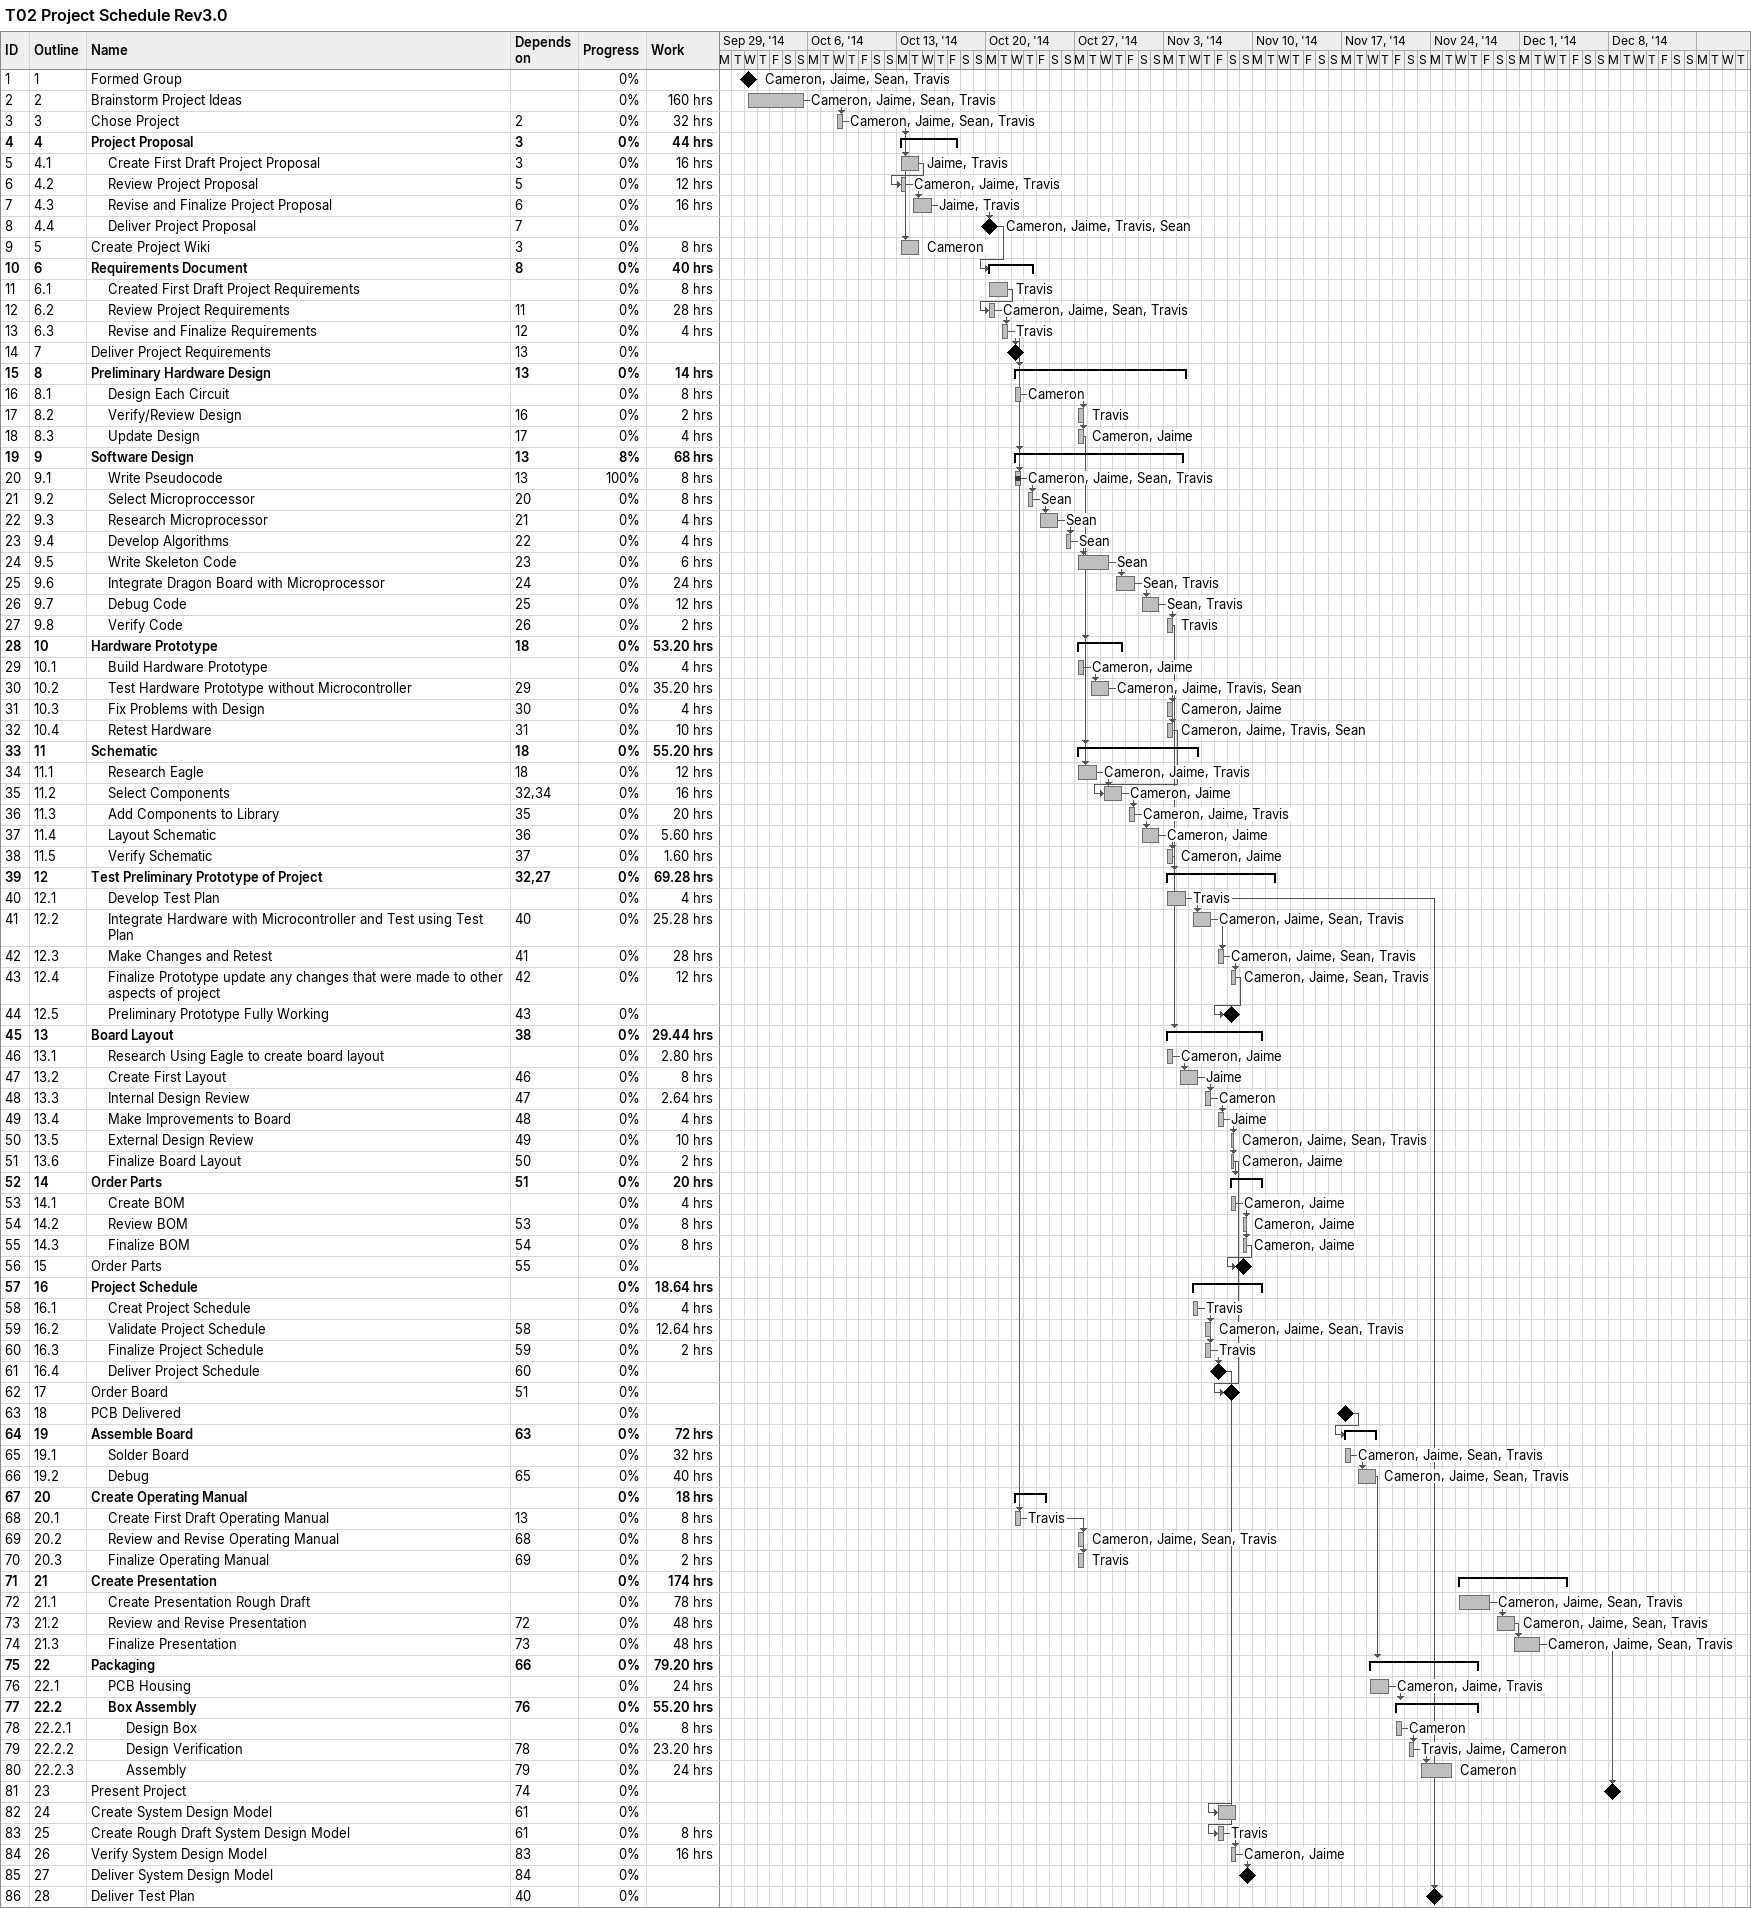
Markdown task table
T02 Project Schedule Rev3.0

| ID | WBS | Task | Start | Finish | Predecessors | Resources | % complete | Work (h) |
|---|---|---|---|---|---|---|---|---|
| 1 | 1 | Formed Group (milestone) | 2014-10-01 | 2014-10-01 |  | Cameron, Jaime, Sean, Travis | 0 |  |
| 2 | 2 | Brainstorm Project Ideas | 2014-10-01 | 2014-10-05 |  | Cameron, Jaime, Sean, Travis | 0 | 160 |
| 3 | 3 | Chose Project | 2014-10-08 | 2014-10-08 | 2 | Cameron, Jaime, Sean, Travis | 0 | 32 |
| 4 | 4 | **Project Proposal** | 2014-10-13 | 2014-10-17 | 3 |  | 0 | 44 |
| 5 | 4.1 | Create First Draft Project Proposal | 2014-10-13 | 2014-10-14 | 3 | Jaime, Travis | 0 | 16 |
| 6 | 4.2 | Review Project Proposal | 2014-10-13 | 2014-10-13 | 5 | Cameron, Jaime, Travis | 0 | 12 |
| 7 | 4.3 | Revise and Finalize Project Proposal | 2014-10-14 | 2014-10-15 | 6 | Jaime, Travis | 0 | 16 |
| 8 | 4.4 | Deliver Project Proposal (milestone) | 2014-10-20 | 2014-10-20 | 7 | Cameron, Jaime, Travis, Sean | 0 |  |
| 9 | 5 | Create Project Wiki | 2014-10-13 | 2014-10-14 | 3 | Cameron | 0 | 8 |
| 10 | 6 | **Requirements Document** | 2014-10-20 | 2014-10-23 | 8 |  | 0 | 40 |
| 11 | 6.1 | Created First Draft Project Requirements | 2014-10-20 | 2014-10-21 |  | Travis | 0 | 8 |
| 12 | 6.2 | Review Project Requirements | 2014-10-20 | 2014-10-20 | 11 | Cameron, Jaime, Sean, Travis | 0 | 28 |
| 13 | 6.3 | Revise and Finalize Requirements | 2014-10-21 | 2014-10-21 | 12 | Travis | 0 | 4 |
| 14 | 7 | Deliver Project Requirements (milestone) | 2014-10-22 | 2014-10-22 | 13 |  | 0 |  |
| 15 | 8 | **Preliminary Hardware Design** | 2014-10-22 | 2014-11-04 | 13 |  | 0 | 14 |
| 16 | 8.1 | Design Each Circuit | 2014-10-22 | 2014-10-22 |  | Cameron | 0 | 8 |
| 17 | 8.2 | Verify/Review Design | 2014-10-27 | 2014-10-27 | 16 | Travis | 0 | 2 |
| 18 | 8.3 | Update Design | 2014-10-27 | 2014-10-27 | 17 | Cameron, Jaime | 0 | 4 |
| 19 | 9 | **Software Design** | 2014-10-22 | 2014-11-04 | 13 |  | 8 | 68 |
| 20 | 9.1 | Write Pseudocode | 2014-10-22 | 2014-10-22 | 13 | Cameron, Jaime, Sean, Travis | 100 | 8 |
| 21 | 9.2 | Select Microproccessor | 2014-10-23 | 2014-10-23 | 20 | Sean | 0 | 8 |
| 22 | 9.3 | Research Microprocessor | 2014-10-24 | 2014-10-25 | 21 | Sean | 0 | 4 |
| 23 | 9.4 | Develop Algorithms | 2014-10-26 | 2014-10-26 | 22 | Sean | 0 | 4 |
| 24 | 9.5 | Write Skeleton Code | 2014-10-27 | 2014-10-29 | 23 | Sean | 0 | 6 |
| 25 | 9.6 | Integrate Dragon Board with Microprocessor | 2014-10-30 | 2014-10-31 | 24 | Sean, Travis | 0 | 24 |
| 26 | 9.7 | Debug Code | 2014-11-01 | 2014-11-02 | 25 | Sean, Travis | 0 | 12 |
| 27 | 9.8 | Verify Code | 2014-11-03 | 2014-11-03 | 26 | Travis | 0 | 2 |
| 28 | 10 | **Hardware Prototype** | 2014-10-27 | 2014-10-30 | 18 |  | 0 | 53.20 |
| 29 | 10.1 | Build Hardware Prototype | 2014-10-27 | 2014-10-27 |  | Cameron, Jaime | 0 | 4 |
| 30 | 10.2 | Test Hardware Prototype without Microcontroller | 2014-10-28 | 2014-10-29 | 29 | Cameron, Jaime, Travis, Sean | 0 | 35.20 |
| 31 | 10.3 | Fix Problems with Design | 2014-11-03 | 2014-11-03 | 30 | Cameron, Jaime | 0 | 4 |
| 32 | 10.4 | Retest Hardware | 2014-11-03 | 2014-11-03 | 31 | Cameron, Jaime, Travis, Sean | 0 | 10 |
| 33 | 11 | **Schematic** | 2014-10-27 | 2014-11-05 | 18 |  | 0 | 55.20 |
| 34 | 11.1 | Research Eagle | 2014-10-27 | 2014-10-28 | 18 | Cameron, Jaime, Travis | 0 | 12 |
| 35 | 11.2 | Select Components | 2014-10-29 | 2014-10-30 | 32, 34 | Cameron, Jaime | 0 | 16 |
| 36 | 11.3 | Add Components to Library | 2014-10-31 | 2014-10-31 | 35 | Cameron, Jaime, Travis | 0 | 20 |
| 37 | 11.4 | Layout Schematic | 2014-11-01 | 2014-11-02 | 36 | Cameron, Jaime | 0 | 5.60 |
| 38 | 11.5 | Verify Schematic | 2014-11-03 | 2014-11-03 | 37 | Cameron, Jaime | 0 | 1.60 |
| 39 | 12 | **Test Preliminary Prototype of Project** | 2014-11-03 | 2014-11-11 | 32, 27 |  | 0 | 69.28 |
| 40 | 12.1 | Develop Test Plan | 2014-11-03 | 2014-11-04 |  | Travis | 0 | 4 |
| 41 | 12.2 | Integrate Hardware with Microcontroller and Test using Test Plan | 2014-11-05 | 2014-11-06 | 40 | Cameron, Jaime, Sean, Travis | 0 | 25.28 |
| 42 | 12.3 | Make Changes and Retest | 2014-11-07 | 2014-11-07 | 41 | Cameron, Jaime, Sean, Travis | 0 | 28 |
| 43 | 12.4 | Finalize Prototype update any changes that were made to other aspects of project | 2014-11-08 | 2014-11-08 | 42 | Cameron, Jaime, Sean, Travis | 0 | 12 |
| 44 | 12.5 | Preliminary Prototype Fully Working (milestone) | 2014-11-08 | 2014-11-08 | 43 |  | 0 |  |
| 45 | 13 | **Board Layout** | 2014-11-03 | 2014-11-10 | 38 |  | 0 | 29.44 |
| 46 | 13.1 | Research Using Eagle to create board layout | 2014-11-03 | 2014-11-03 |  | Cameron, Jaime | 0 | 2.80 |
| 47 | 13.2 | Create First Layout | 2014-11-04 | 2014-11-05 | 46 | Jaime | 0 | 8 |
| 48 | 13.3 | Internal Design Review | 2014-11-06 | 2014-11-06 | 47 | Cameron | 0 | 2.64 |
| 49 | 13.4 | Make Improvements to Board | 2014-11-07 | 2014-11-07 | 48 | Jaime | 0 | 4 |
| 50 | 13.5 | External Design Review | 2014-11-08 | 2014-11-08 | 49 | Cameron, Jaime, Sean, Travis | 0 | 10 |
| 51 | 13.6 | Finalize Board Layout | 2014-11-08 | 2014-11-08 | 50 | Cameron, Jaime | 0 | 2 |
| 52 | 14 | **Order Parts** | 2014-11-08 | 2014-11-10 | 51 |  | 0 | 20 |
| 53 | 14.1 | Create BOM | 2014-11-08 | 2014-11-08 |  | Cameron, Jaime | 0 | 4 |
| 54 | 14.2 | Review BOM | 2014-11-09 | 2014-11-09 | 53 | Cameron, Jaime | 0 | 8 |
| 55 | 14.3 | Finalize BOM | 2014-11-09 | 2014-11-09 | 54 | Cameron, Jaime | 0 | 8 |
| 56 | 15 | Order Parts (milestone) | 2014-11-09 | 2014-11-09 | 55 |  | 0 |  |
| 57 | 16 | **Project Schedule** | 2014-11-05 | 2014-11-10 |  |  | 0 | 18.64 |
| 58 | 16.1 | Creat Project Schedule | 2014-11-05 | 2014-11-05 |  | Travis | 0 | 4 |
| 59 | 16.2 | Validate Project Schedule | 2014-11-06 | 2014-11-06 | 58 | Cameron, Jaime, Sean, Travis | 0 | 12.64 |
| 60 | 16.3 | Finalize Project Schedule | 2014-11-06 | 2014-11-06 | 59 | Travis | 0 | 2 |
| 61 | 16.4 | Deliver Project Schedule (milestone) | 2014-11-07 | 2014-11-07 | 60 |  | 0 |  |
| 62 | 17 | Order Board (milestone) | 2014-11-08 | 2014-11-08 | 51 |  | 0 |  |
| 63 | 18 | PCB Delivered (milestone) | 2014-11-17 | 2014-11-17 |  |  | 0 |  |
| 64 | 19 | **Assemble Board** | 2014-11-17 | 2014-11-19 | 63 |  | 0 | 72 |
| 65 | 19.1 | Solder Board | 2014-11-17 | 2014-11-17 |  | Cameron, Jaime, Sean, Travis | 0 | 32 |
| 66 | 19.2 | Debug | 2014-11-18 | 2014-11-19 | 65 | Cameron, Jaime, Sean, Travis | 0 | 40 |
| 67 | 20 | **Create Operating Manual** | 2014-10-22 | 2014-10-24 |  |  | 0 | 18 |
| 68 | 20.1 | Create First Draft Operating Manual | 2014-10-22 | 2014-10-22 | 13 | Travis | 0 | 8 |
| 69 | 20.2 | Review and Revise Operating Manual | 2014-10-27 | 2014-10-27 | 68 | Cameron, Jaime, Sean, Travis | 0 | 8 |
| 70 | 20.3 | Finalize Operating Manual | 2014-10-27 | 2014-10-27 | 69 | Travis | 0 | 2 |
| 71 | 21 | **Create Presentation** | 2014-11-26 | 2014-12-04 |  |  | 0 | 174 |
| 72 | 21.1 | Create Presentation Rough Draft | 2014-11-26 | 2014-11-28 |  | Cameron, Jaime, Sean, Travis | 0 | 78 |
| 73 | 21.2 | Review and Revise Presentation | 2014-11-29 | 2014-11-30 | 72 | Cameron, Jaime, Sean, Travis | 0 | 48 |
| 74 | 21.3 | Finalize Presentation | 2014-11-30 | 2014-12-02 | 73 | Cameron, Jaime, Sean, Travis | 0 | 48 |
| 75 | 22 | **Packaging** | 2014-11-19 | 2014-11-27 | 66 |  | 0 | 79.20 |
| 76 | 22.1 | PCB Housing | 2014-11-19 | 2014-11-20 |  | Cameron, Jaime, Travis | 0 | 24 |
| 77 | 22.2 | **Box Assembly** | 2014-11-21 | 2014-11-27 | 76 |  | 0 | 55.20 |
| 78 | 22.2.1 | Design Box | 2014-11-21 | 2014-11-21 |  | Cameron | 0 | 8 |
| 79 | 22.2.2 | Design Verification | 2014-11-22 | 2014-11-22 | 78 | Travis, Jaime, Cameron | 0 | 23.20 |
| 80 | 22.2.3 | Assembly | 2014-11-23 | 2014-11-25 | 79 | Cameron | 0 | 24 |
| 81 | 23 | Present Project (milestone) | 2014-12-08 | 2014-12-08 | 74 |  | 0 |  |
| 82 | 24 | Create System Design Model | 2014-11-07 | 2014-11-08 | 61 |  | 0 |  |
| 83 | 25 | Create Rough Draft System Design Model | 2014-11-07 | 2014-11-07 | 61 | Travis | 0 | 8 |
| 84 | 26 | Verify System Design Model | 2014-11-08 | 2014-11-08 | 83 | Cameron, Jaime | 0 | 16 |
| 85 | 27 | Deliver System Design Model (milestone) | 2014-11-09 | 2014-11-09 | 84 |  | 0 |  |
| 86 | 28 | Deliver Test Plan (milestone) | 2014-11-24 | 2014-11-24 | 40 |  | 0 |  |
